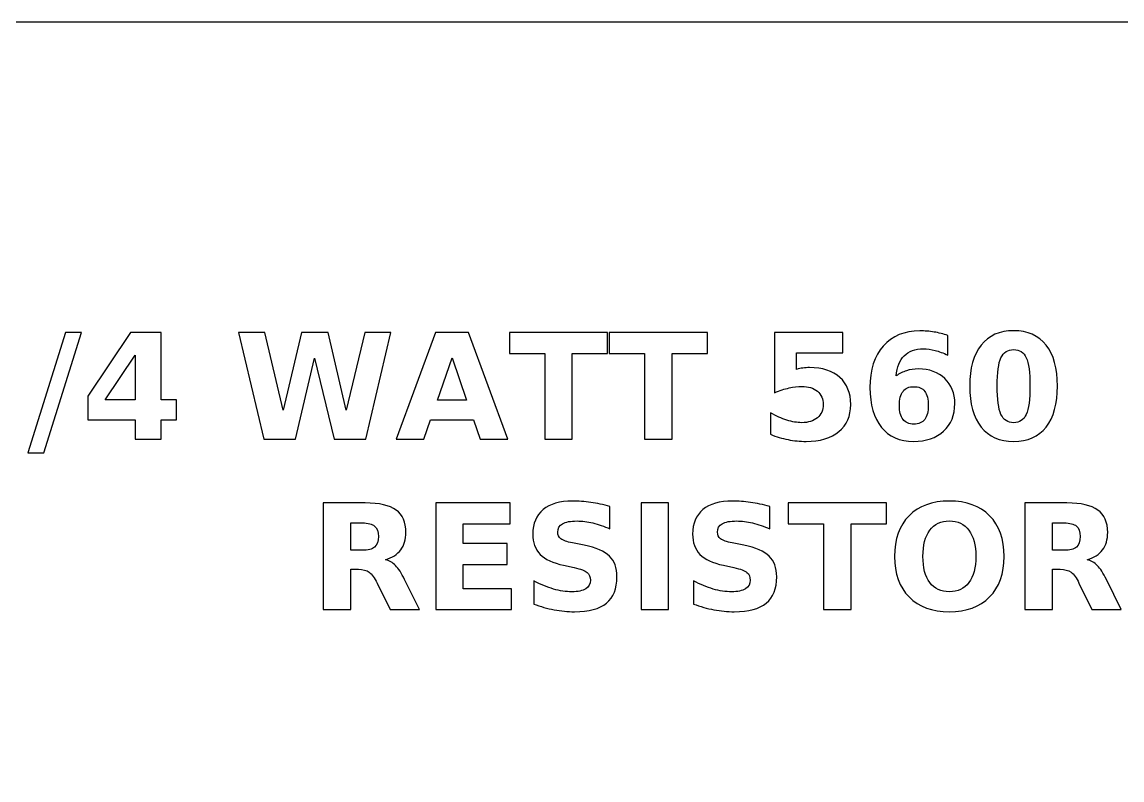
# Model space of a CAD drawing. Header units: centimetres. Extents: x -13.55 to -7.55, y -19.19 to -12.44.
# Drawn here: x -12.22 to -11.159, y -14.581 to -13.85 of the extents above; entities that cross this region are included whole.
import ezdxf

# ---------------------------------------------------------------- set-up
doc = ezdxf.new("R2010")
doc.units = ezdxf.units.CM
doc.header["$MEASUREMENT"] = 0
doc.layers.add('Layer 1', color=7, linetype='Continuous')

msp = doc.modelspace()

# ---------------------------------------------------------------- linework, layer by layer
at = {"layer": 'Layer 1', "color": 7}
msp.add_lwpolyline([(-12.55001, -15.85), (-10.55001, -15.85), (-10.55001, -13.85), (-12.55001, -13.85), (-12.55001, -15.85)], close=True, dxfattribs=at)
at = {"layer": 'Layer 1', "color": 250}
for points, knots in [([(-12.17845, -14.14959), (-12.17845, -14.14959), (-12.16316, -14.14959), (-12.16316, -14.14959), (-12.16316, -14.14959), (-12.16316, -14.14959), (-12.19947, -14.26556), (-12.19947, -14.26556), (-12.19947, -14.26556), (-12.19947, -14.26556), (-12.21469, -14.26556), (-12.21469, -14.26556), (-12.21469, -14.26556), (-12.21469, -14.26556), (-12.17845, -14.14959), (-12.17845, -14.14959)], [0, 0, 0, 0, 0.25, 0.25, 0.25, 0.25, 0.5, 0.5, 0.5, 0.5, 0.75, 0.75, 0.75, 0.75, 1, 1, 1, 1]), ([(-12.11561, -14.14959), (-12.11561, -14.14959), (-12.08611, -14.14959), (-12.08611, -14.14959), (-12.08611, -14.14959), (-12.08611, -14.14959), (-12.08611, -14.2145), (-12.08611, -14.2145), (-12.08611, -14.2145), (-12.08611, -14.2145), (-12.07144, -14.2145), (-12.07144, -14.2145), (-12.07144, -14.2145), (-12.07144, -14.2145), (-12.07144, -14.23372), (-12.07144, -14.23372), (-12.07144, -14.23372), (-12.07144, -14.23372), (-12.08611, -14.23372), (-12.08611, -14.23372), (-12.08611, -14.23372), (-12.08611, -14.23372), (-12.08611, -14.25246), (-12.08611, -14.25246), (-12.08611, -14.25246), (-12.08611, -14.25246), (-12.11118, -14.25246), (-12.11118, -14.25246), (-12.11118, -14.25246), (-12.11118, -14.25246), (-12.11118, -14.23372), (-12.11118, -14.23372), (-12.11118, -14.23372), (-12.11118, -14.23372), (-12.15681, -14.23372), (-12.15681, -14.23372), (-12.15681, -14.23372), (-12.15681, -14.23372), (-12.15681, -14.21097), (-12.15681, -14.21097), (-12.15681, -14.21097), (-12.15681, -14.21097), (-12.11561, -14.14959), (-12.11561, -14.14959)], [0, 0, 0, 0, 0.0909091, 0.0909091, 0.0909091, 0.0909091, 0.1818182, 0.1818182, 0.1818182, 0.1818182, 0.2727273, 0.2727273, 0.2727273, 0.2727273, 0.3636364, 0.3636364, 0.3636364, 0.3636364, 0.4545455, 0.4545455, 0.4545455, 0.4545455, 0.5454545, 0.5454545, 0.5454545, 0.5454545, 0.6363636, 0.6363636, 0.6363636, 0.6363636, 0.7272727, 0.7272727, 0.7272727, 0.7272727, 0.8181818, 0.8181818, 0.8181818, 0.8181818, 0.9090909, 0.9090909, 0.9090909, 0.9090909, 1, 1, 1, 1]), ([(-12.01163, -14.14959), (-12.01163, -14.14959), (-11.98621, -14.14959), (-11.98621, -14.14959), (-11.98621, -14.14959), (-11.98621, -14.14959), (-11.96843, -14.22436), (-11.96843, -14.22436), (-11.96843, -14.22436), (-11.96843, -14.22436), (-11.95079, -14.14959), (-11.95079, -14.14959), (-11.95079, -14.14959), (-11.95079, -14.14959), (-11.92522, -14.14959), (-11.92522, -14.14959), (-11.92522, -14.14959), (-11.92522, -14.14959), (-11.90759, -14.22436), (-11.90759, -14.22436), (-11.90759, -14.22436), (-11.90759, -14.22436), (-11.88981, -14.14959), (-11.88981, -14.14959), (-11.88981, -14.14959), (-11.88981, -14.14959), (-11.86459, -14.14959), (-11.86459, -14.14959), (-11.86459, -14.14959), (-11.86459, -14.14959), (-11.88884, -14.25246), (-11.88884, -14.25246), (-11.88884, -14.25246), (-11.88884, -14.25246), (-11.91944, -14.25246), (-11.91944, -14.25246), (-11.91944, -14.25246), (-11.91944, -14.25246), (-11.93811, -14.17426), (-11.93811, -14.17426), (-11.93811, -14.17426), (-11.93811, -14.17426), (-11.95657, -14.25246), (-11.95657, -14.25246), (-11.95657, -14.25246), (-11.95657, -14.25246), (-11.98717, -14.25246), (-11.98717, -14.25246), (-11.98717, -14.25246), (-11.98717, -14.25246), (-12.01163, -14.14959), (-12.01163, -14.14959)], [0, 0, 0, 0, 0.0769231, 0.0769231, 0.0769231, 0.0769231, 0.1538462, 0.1538462, 0.1538462, 0.1538462, 0.2307692, 0.2307692, 0.2307692, 0.2307692, 0.3076923, 0.3076923, 0.3076923, 0.3076923, 0.3846154, 0.3846154, 0.3846154, 0.3846154, 0.4615385, 0.4615385, 0.4615385, 0.4615385, 0.5384615, 0.5384615, 0.5384615, 0.5384615, 0.6153846, 0.6153846, 0.6153846, 0.6153846, 0.6923077, 0.6923077, 0.6923077, 0.6923077, 0.7692308, 0.7692308, 0.7692308, 0.7692308, 0.8461538, 0.8461538, 0.8461538, 0.8461538, 0.9230769, 0.9230769, 0.9230769, 0.9230769, 1, 1, 1, 1]), ([(-11.78482, -14.23374), (-11.78482, -14.23374), (-11.82631, -14.23374), (-11.82631, -14.23374), (-11.82631, -14.23374), (-11.82631, -14.23374), (-11.83285, -14.25246), (-11.83285, -14.25246), (-11.83285, -14.25246), (-11.83285, -14.25246), (-11.85952, -14.25246), (-11.85952, -14.25246), (-11.85952, -14.25246), (-11.85952, -14.25246), (-11.82142, -14.14959), (-11.82142, -14.14959), (-11.82142, -14.14959), (-11.82142, -14.14959), (-11.78979, -14.14959), (-11.78979, -14.14959), (-11.78979, -14.14959), (-11.78979, -14.14959), (-11.75169, -14.25246), (-11.75169, -14.25246), (-11.75169, -14.25246), (-11.75169, -14.25246), (-11.77836, -14.25246), (-11.77836, -14.25246), (-11.77836, -14.25246), (-11.77836, -14.25246), (-11.78482, -14.23374), (-11.78482, -14.23374)], [0, 0, 0, 0, 0.125, 0.125, 0.125, 0.125, 0.25, 0.25, 0.25, 0.25, 0.375, 0.375, 0.375, 0.375, 0.5, 0.5, 0.5, 0.5, 0.625, 0.625, 0.625, 0.625, 0.75, 0.75, 0.75, 0.75, 0.875, 0.875, 0.875, 0.875, 1, 1, 1, 1]), ([(-11.7503, -14.14959), (-11.7503, -14.14959), (-11.6555, -14.14959), (-11.6555, -14.14959), (-11.6555, -14.14959), (-11.6555, -14.14959), (-11.6555, -14.16965), (-11.6555, -14.16965), (-11.6555, -14.16965), (-11.6555, -14.16965), (-11.6896, -14.16965), (-11.6896, -14.16965), (-11.6896, -14.16965), (-11.6896, -14.16965), (-11.6896, -14.25246), (-11.6896, -14.25246), (-11.6896, -14.25246), (-11.6896, -14.25246), (-11.71613, -14.25246), (-11.71613, -14.25246), (-11.71613, -14.25246), (-11.71613, -14.25246), (-11.71613, -14.16965), (-11.71613, -14.16965), (-11.71613, -14.16965), (-11.71613, -14.16965), (-11.7503, -14.16965), (-11.7503, -14.16965), (-11.7503, -14.16965), (-11.7503, -14.16965), (-11.7503, -14.14959), (-11.7503, -14.14959)], [0, 0, 0, 0, 0.125, 0.125, 0.125, 0.125, 0.25, 0.25, 0.25, 0.25, 0.375, 0.375, 0.375, 0.375, 0.5, 0.5, 0.5, 0.5, 0.625, 0.625, 0.625, 0.625, 0.75, 0.75, 0.75, 0.75, 0.875, 0.875, 0.875, 0.875, 1, 1, 1, 1]), ([(-11.65404, -14.14959), (-11.65404, -14.14959), (-11.55924, -14.14959), (-11.55924, -14.14959), (-11.55924, -14.14959), (-11.55924, -14.14959), (-11.55924, -14.16965), (-11.55924, -14.16965), (-11.55924, -14.16965), (-11.55924, -14.16965), (-11.59334, -14.16965), (-11.59334, -14.16965), (-11.59334, -14.16965), (-11.59334, -14.16965), (-11.59334, -14.25246), (-11.59334, -14.25246), (-11.59334, -14.25246), (-11.59334, -14.25246), (-11.61987, -14.25246), (-11.61987, -14.25246), (-11.61987, -14.25246), (-11.61987, -14.25246), (-11.61987, -14.16965), (-11.61987, -14.16965), (-11.61987, -14.16965), (-11.61987, -14.16965), (-11.65404, -14.16965), (-11.65404, -14.16965), (-11.65404, -14.16965), (-11.65404, -14.16965), (-11.65404, -14.14959), (-11.65404, -14.14959)], [0, 0, 0, 0, 0.125, 0.125, 0.125, 0.125, 0.25, 0.25, 0.25, 0.25, 0.375, 0.375, 0.375, 0.375, 0.5, 0.5, 0.5, 0.5, 0.625, 0.625, 0.625, 0.625, 0.75, 0.75, 0.75, 0.75, 0.875, 0.875, 0.875, 0.875, 1, 1, 1, 1]), ([(-11.49437, -14.14959), (-11.49437, -14.14959), (-11.42843, -14.14959), (-11.42843, -14.14959), (-11.42843, -14.14959), (-11.42843, -14.14959), (-11.42843, -14.16909), (-11.42843, -14.16909), (-11.42843, -14.16909), (-11.42843, -14.16909), (-11.47323, -14.16909), (-11.47323, -14.16909), (-11.47323, -14.16909), (-11.47323, -14.16909), (-11.47323, -14.18501), (-11.47323, -14.18501), (-11.47323, -14.18501), (-11.47121, -14.18447), (-11.46918, -14.18405), (-11.46714, -14.18374), (-11.46714, -14.18374), (-11.46509, -14.18343), (-11.46295, -14.18329), (-11.46076, -14.18329), (-11.46076, -14.18329), (-11.44821, -14.18329), (-11.43845, -14.18642), (-11.43146, -14.1927), (-11.43146, -14.1927), (-11.42448, -14.19896), (-11.421, -14.2077), (-11.421, -14.2189), (-11.421, -14.2189), (-11.421, -14.23002), (-11.42481, -14.23873), (-11.4324, -14.24503), (-11.4324, -14.24503), (-11.44, -14.25131), (-11.45056, -14.25446), (-11.46406, -14.25446), (-11.46406, -14.25446), (-11.46989, -14.25446), (-11.47568, -14.25389), (-11.48139, -14.25277), (-11.48139, -14.25277), (-11.48711, -14.25164), (-11.4928, -14.24994), (-11.49844, -14.24764), (-11.49844, -14.24764), (-11.49844, -14.24764), (-11.49844, -14.22675), (-11.49844, -14.22675), (-11.49844, -14.22675), (-11.49284, -14.22998), (-11.48753, -14.23238), (-11.4825, -14.23397), (-11.4825, -14.23397), (-11.47746, -14.2356), (-11.47271, -14.2364), (-11.46827, -14.2364), (-11.46827, -14.2364), (-11.46182, -14.2364), (-11.45677, -14.23482), (-11.45307, -14.23167), (-11.45307, -14.23167), (-11.44938, -14.22854), (-11.44752, -14.22429), (-11.44752, -14.2189), (-11.44752, -14.2189), (-11.44752, -14.21349), (-11.44938, -14.20923), (-11.45307, -14.20611), (-11.45307, -14.20611), (-11.45677, -14.20298), (-11.46182, -14.20143), (-11.46827, -14.20143), (-11.46827, -14.20143), (-11.47208, -14.20143), (-11.47615, -14.20192), (-11.48045, -14.20291), (-11.48045, -14.20291), (-11.48478, -14.20389), (-11.48941, -14.20542), (-11.49437, -14.20749), (-11.49437, -14.20749), (-11.49437, -14.20749), (-11.49437, -14.14959), (-11.49437, -14.14959)], [0, 0, 0, 0, 0.0454545, 0.0454545, 0.0454545, 0.0454545, 0.0909091, 0.0909091, 0.0909091, 0.0909091, 0.1363636, 0.1363636, 0.1363636, 0.1363636, 0.1818182, 0.1818182, 0.1818182, 0.1818182, 0.2272727, 0.2272727, 0.2272727, 0.2272727, 0.2727273, 0.2727273, 0.2727273, 0.2727273, 0.3181818, 0.3181818, 0.3181818, 0.3181818, 0.3636364, 0.3636364, 0.3636364, 0.3636364, 0.4090909, 0.4090909, 0.4090909, 0.4090909, 0.4545455, 0.4545455, 0.4545455, 0.4545455, 0.5, 0.5, 0.5, 0.5, 0.5454545, 0.5454545, 0.5454545, 0.5454545, 0.5909091, 0.5909091, 0.5909091, 0.5909091, 0.6363636, 0.6363636, 0.6363636, 0.6363636, 0.6818182, 0.6818182, 0.6818182, 0.6818182, 0.7272727, 0.7272727, 0.7272727, 0.7272727, 0.7727273, 0.7727273, 0.7727273, 0.7727273, 0.8181818, 0.8181818, 0.8181818, 0.8181818, 0.8636364, 0.8636364, 0.8636364, 0.8636364, 0.9090909, 0.9090909, 0.9090909, 0.9090909, 0.9545455, 0.9545455, 0.9545455, 0.9545455, 1, 1, 1, 1]), ([(-11.3273, -14.15227), (-11.3273, -14.15227), (-11.3273, -14.1713), (-11.3273, -14.1713), (-11.3273, -14.1713), (-11.33167, -14.16923), (-11.33576, -14.1677), (-11.33962, -14.16671), (-11.33962, -14.16671), (-11.34348, -14.16572), (-11.34726, -14.16523), (-11.35093, -14.16523), (-11.35093, -14.16523), (-11.35884, -14.16523), (-11.36497, -14.16742), (-11.36939, -14.17182), (-11.36939, -14.17182), (-11.37379, -14.17619), (-11.37638, -14.1827), (-11.37711, -14.19134), (-11.37711, -14.19134), (-11.37408, -14.1891), (-11.37078, -14.18741), (-11.36725, -14.18628), (-11.36725, -14.18628), (-11.36373, -14.18515), (-11.35987, -14.18459), (-11.35568, -14.18459), (-11.35568, -14.18459), (-11.34517, -14.18459), (-11.33668, -14.18767), (-11.33024, -14.19383), (-11.33024, -14.19383), (-11.32377, -14.19997), (-11.32055, -14.20803), (-11.32055, -14.21801), (-11.32055, -14.21801), (-11.32055, -14.22904), (-11.32415, -14.23786), (-11.33137, -14.24451), (-11.33137, -14.24451), (-11.33856, -14.25114), (-11.34825, -14.25446), (-11.36036, -14.25446), (-11.36036, -14.25446), (-11.37372, -14.25446), (-11.38407, -14.24994), (-11.39141, -14.24091), (-11.39141, -14.24091), (-11.39872, -14.2319), (-11.40239, -14.21909), (-11.40239, -14.20251), (-11.40239, -14.20251), (-11.40239, -14.18553), (-11.39811, -14.17217), (-11.38955, -14.16246), (-11.38955, -14.16246), (-11.38097, -14.15274), (-11.36923, -14.14787), (-11.3543, -14.14787), (-11.3543, -14.14787), (-11.34957, -14.14787), (-11.34498, -14.14825), (-11.34051, -14.14898), (-11.34051, -14.14898), (-11.33607, -14.14971), (-11.33167, -14.15081), (-11.3273, -14.15227)], [0, 0, 0, 0, 0.0588235, 0.0588235, 0.0588235, 0.0588235, 0.1176471, 0.1176471, 0.1176471, 0.1176471, 0.1764706, 0.1764706, 0.1764706, 0.1764706, 0.2352941, 0.2352941, 0.2352941, 0.2352941, 0.2941176, 0.2941176, 0.2941176, 0.2941176, 0.3529412, 0.3529412, 0.3529412, 0.3529412, 0.4117647, 0.4117647, 0.4117647, 0.4117647, 0.4705882, 0.4705882, 0.4705882, 0.4705882, 0.5294118, 0.5294118, 0.5294118, 0.5294118, 0.5882353, 0.5882353, 0.5882353, 0.5882353, 0.6470588, 0.6470588, 0.6470588, 0.6470588, 0.7058824, 0.7058824, 0.7058824, 0.7058824, 0.7647059, 0.7647059, 0.7647059, 0.7647059, 0.8235294, 0.8235294, 0.8235294, 0.8235294, 0.8823529, 0.8823529, 0.8823529, 0.8823529, 0.9411765, 0.9411765, 0.9411765, 0.9411765, 1, 1, 1, 1]), ([(-11.22151, -14.20112), (-11.22151, -14.21817), (-11.22518, -14.23132), (-11.23254, -14.24058), (-11.23254, -14.24058), (-11.23988, -14.24983), (-11.25032, -14.25446), (-11.26382, -14.25446), (-11.26382, -14.25446), (-11.27737, -14.25446), (-11.28783, -14.24983), (-11.29517, -14.24058), (-11.29517, -14.24058), (-11.30253, -14.23132), (-11.3062, -14.21817), (-11.3062, -14.20112), (-11.3062, -14.20112), (-11.3062, -14.18405), (-11.30253, -14.17087), (-11.29517, -14.16161), (-11.29517, -14.16161), (-11.28783, -14.15237), (-11.27737, -14.14773), (-11.26382, -14.14773), (-11.26382, -14.14773), (-11.25032, -14.14773), (-11.23988, -14.15237), (-11.23254, -14.16161), (-11.23254, -14.16161), (-11.22518, -14.17087), (-11.22151, -14.18405), (-11.22151, -14.20112)], [0, 0, 0, 0, 0.125, 0.125, 0.125, 0.125, 0.25, 0.25, 0.25, 0.25, 0.375, 0.375, 0.375, 0.375, 0.5, 0.5, 0.5, 0.5, 0.625, 0.625, 0.625, 0.625, 0.75, 0.75, 0.75, 0.75, 0.875, 0.875, 0.875, 0.875, 1, 1, 1, 1]), ([(-11.24804, -14.20093), (-11.24804, -14.18807), (-11.24924, -14.17901), (-11.25166, -14.17374), (-11.25166, -14.17374), (-11.25406, -14.1685), (-11.25813, -14.16587), (-11.26382, -14.16587), (-11.26382, -14.16587), (-11.26951, -14.16587), (-11.27358, -14.1685), (-11.27603, -14.17374), (-11.27603, -14.17374), (-11.27845, -14.17901), (-11.27967, -14.18807), (-11.27967, -14.20093), (-11.27967, -14.20093), (-11.27967, -14.21391), (-11.27845, -14.22309), (-11.27603, -14.2284), (-11.27603, -14.2284), (-11.27358, -14.23374), (-11.26951, -14.2364), (-11.26382, -14.2364), (-11.26382, -14.2364), (-11.25818, -14.2364), (-11.25413, -14.23374), (-11.25168, -14.2284), (-11.25168, -14.2284), (-11.24926, -14.22309), (-11.24804, -14.21391), (-11.24804, -14.20093)], [0, 0, 0, 0, 0.125, 0.125, 0.125, 0.125, 0.25, 0.25, 0.25, 0.25, 0.375, 0.375, 0.375, 0.375, 0.5, 0.5, 0.5, 0.5, 0.625, 0.625, 0.625, 0.625, 0.75, 0.75, 0.75, 0.75, 0.875, 0.875, 0.875, 0.875, 1, 1, 1, 1]), ([(-12.11118, -14.17144), (-12.11118, -14.17144), (-12.14028, -14.2145), (-12.14028, -14.2145), (-12.14028, -14.2145), (-12.14028, -14.2145), (-12.11118, -14.2145), (-12.11118, -14.2145), (-12.11118, -14.2145), (-12.11118, -14.2145), (-12.11118, -14.17144), (-12.11118, -14.17144)], [0, 0, 0, 0, 0.3333333, 0.3333333, 0.3333333, 0.3333333, 0.6666667, 0.6666667, 0.6666667, 0.6666667, 1, 1, 1, 1]), ([(-11.8197, -14.21464), (-11.8197, -14.21464), (-11.7915, -14.21464), (-11.7915, -14.21464), (-11.7915, -14.21464), (-11.7915, -14.21464), (-11.80557, -14.17372), (-11.80557, -14.17372), (-11.80557, -14.17372), (-11.80557, -14.17372), (-11.8197, -14.21464), (-11.8197, -14.21464)], [0, 0, 0, 0, 0.3333333, 0.3333333, 0.3333333, 0.3333333, 0.6666667, 0.6666667, 0.6666667, 0.6666667, 1, 1, 1, 1]), ([(-11.36008, -14.20168), (-11.36474, -14.20168), (-11.36822, -14.20319), (-11.37052, -14.2062), (-11.37052, -14.2062), (-11.37285, -14.20921), (-11.374, -14.21373), (-11.374, -14.21972), (-11.374, -14.21972), (-11.374, -14.22574), (-11.37285, -14.23026), (-11.37052, -14.23327), (-11.37052, -14.23327), (-11.36822, -14.23628), (-11.36474, -14.23778), (-11.36008, -14.23778), (-11.36008, -14.23778), (-11.3554, -14.23778), (-11.3519, -14.23628), (-11.34959, -14.23327), (-11.34959, -14.23327), (-11.34726, -14.23026), (-11.34611, -14.22574), (-11.34611, -14.21972), (-11.34611, -14.21972), (-11.34611, -14.21373), (-11.34726, -14.20921), (-11.34959, -14.2062), (-11.34959, -14.2062), (-11.3519, -14.20319), (-11.3554, -14.20168), (-11.36008, -14.20168)], [0, 0, 0, 0, 0.125, 0.125, 0.125, 0.125, 0.25, 0.25, 0.25, 0.25, 0.375, 0.375, 0.375, 0.375, 0.5, 0.5, 0.5, 0.5, 0.625, 0.625, 0.625, 0.625, 0.75, 0.75, 0.75, 0.75, 0.875, 0.875, 0.875, 0.875, 1, 1, 1, 1]), ([(-11.90335, -14.37779), (-11.90335, -14.37779), (-11.90335, -14.41671), (-11.90335, -14.41671), (-11.90335, -14.41671), (-11.90335, -14.41671), (-11.92988, -14.41671), (-11.92988, -14.41671), (-11.92988, -14.41671), (-11.92988, -14.41671), (-11.92988, -14.31384), (-11.92988, -14.31384), (-11.92988, -14.31384), (-11.92988, -14.31384), (-11.88936, -14.31384), (-11.88936, -14.31384), (-11.88936, -14.31384), (-11.87581, -14.31384), (-11.86586, -14.31612), (-11.85956, -14.32066), (-11.85956, -14.32066), (-11.85324, -14.3252), (-11.85008, -14.3324), (-11.85008, -14.34223), (-11.85008, -14.34223), (-11.85008, -14.34902), (-11.85173, -14.35462), (-11.855, -14.35897), (-11.855, -14.35897), (-11.85829, -14.36335), (-11.86325, -14.36657), (-11.86986, -14.36862), (-11.86986, -14.36862), (-11.86624, -14.36946), (-11.86297, -14.37132), (-11.8601, -14.37424), (-11.8601, -14.37424), (-11.85723, -14.37715), (-11.85434, -14.38157), (-11.8514, -14.3875), (-11.8514, -14.3875), (-11.8514, -14.3875), (-11.83698, -14.41671), (-11.83698, -14.41671), (-11.83698, -14.41671), (-11.83698, -14.41671), (-11.86525, -14.41671), (-11.86525, -14.41671), (-11.86525, -14.41671), (-11.86525, -14.41671), (-11.87779, -14.39115), (-11.87779, -14.39115), (-11.87779, -14.39115), (-11.8803, -14.38602), (-11.88287, -14.38249), (-11.88548, -14.38061), (-11.88548, -14.38061), (-11.88807, -14.37873), (-11.89152, -14.37779), (-11.89585, -14.37779), (-11.89585, -14.37779), (-11.89585, -14.37779), (-11.90335, -14.37779), (-11.90335, -14.37779)], [0, 0, 0, 0, 0.0625, 0.0625, 0.0625, 0.0625, 0.125, 0.125, 0.125, 0.125, 0.1875, 0.1875, 0.1875, 0.1875, 0.25, 0.25, 0.25, 0.25, 0.3125, 0.3125, 0.3125, 0.3125, 0.375, 0.375, 0.375, 0.375, 0.4375, 0.4375, 0.4375, 0.4375, 0.5, 0.5, 0.5, 0.5, 0.5625, 0.5625, 0.5625, 0.5625, 0.625, 0.625, 0.625, 0.625, 0.6875, 0.6875, 0.6875, 0.6875, 0.75, 0.75, 0.75, 0.75, 0.8125, 0.8125, 0.8125, 0.8125, 0.875, 0.875, 0.875, 0.875, 0.9375, 0.9375, 0.9375, 0.9375, 1, 1, 1, 1]), ([(-11.82123, -14.31384), (-11.82123, -14.31384), (-11.74964, -14.31384), (-11.74964, -14.31384), (-11.74964, -14.31384), (-11.74964, -14.31384), (-11.74964, -14.3339), (-11.74964, -14.3339), (-11.74964, -14.3339), (-11.74964, -14.3339), (-11.7947, -14.3339), (-11.7947, -14.3339), (-11.7947, -14.3339), (-11.7947, -14.3339), (-11.7947, -14.35305), (-11.7947, -14.35305), (-11.7947, -14.35305), (-11.7947, -14.35305), (-11.75235, -14.35305), (-11.75235, -14.35305), (-11.75235, -14.35305), (-11.75235, -14.35305), (-11.75235, -14.37311), (-11.75235, -14.37311), (-11.75235, -14.37311), (-11.75235, -14.37311), (-11.7947, -14.37311), (-11.7947, -14.37311), (-11.7947, -14.37311), (-11.7947, -14.37311), (-11.7947, -14.39665), (-11.7947, -14.39665), (-11.7947, -14.39665), (-11.7947, -14.39665), (-11.74814, -14.39665), (-11.74814, -14.39665), (-11.74814, -14.39665), (-11.74814, -14.39665), (-11.74814, -14.41671), (-11.74814, -14.41671), (-11.74814, -14.41671), (-11.74814, -14.41671), (-11.82123, -14.41671), (-11.82123, -14.41671), (-11.82123, -14.41671), (-11.82123, -14.41671), (-11.82123, -14.31384), (-11.82123, -14.31384)], [0, 0, 0, 0, 0.0833333, 0.0833333, 0.0833333, 0.0833333, 0.1666667, 0.1666667, 0.1666667, 0.1666667, 0.25, 0.25, 0.25, 0.25, 0.3333333, 0.3333333, 0.3333333, 0.3333333, 0.4166667, 0.4166667, 0.4166667, 0.4166667, 0.5, 0.5, 0.5, 0.5, 0.5833333, 0.5833333, 0.5833333, 0.5833333, 0.6666667, 0.6666667, 0.6666667, 0.6666667, 0.75, 0.75, 0.75, 0.75, 0.8333333, 0.8333333, 0.8333333, 0.8333333, 0.9166667, 0.9166667, 0.9166667, 0.9166667, 1, 1, 1, 1]), ([(-11.65324, -14.31709), (-11.65324, -14.31709), (-11.65324, -14.33884), (-11.65324, -14.33884), (-11.65324, -14.33884), (-11.65889, -14.33632), (-11.66441, -14.33442), (-11.66977, -14.33313), (-11.66977, -14.33313), (-11.67516, -14.33183), (-11.68024, -14.3312), (-11.68501, -14.3312), (-11.68501, -14.3312), (-11.69134, -14.3312), (-11.69604, -14.33207), (-11.69908, -14.33381), (-11.69908, -14.33381), (-11.70211, -14.33557), (-11.70362, -14.33828), (-11.70362, -14.34195), (-11.70362, -14.34195), (-11.70362, -14.3447), (-11.70261, -14.34686), (-11.70056, -14.34839), (-11.70056, -14.34839), (-11.69851, -14.34992), (-11.6948, -14.35126), (-11.68941, -14.35236), (-11.68941, -14.35236), (-11.68941, -14.35236), (-11.67812, -14.35462), (-11.67812, -14.35462), (-11.67812, -14.35462), (-11.66667, -14.35693), (-11.65856, -14.36041), (-11.65374, -14.36511), (-11.65374, -14.36511), (-11.64891, -14.36979), (-11.64649, -14.37645), (-11.64649, -14.38508), (-11.64649, -14.38508), (-11.64649, -14.39644), (-11.64985, -14.40488), (-11.65658, -14.41041), (-11.65658, -14.41041), (-11.66331, -14.41593), (-11.67358, -14.41871), (-11.68741, -14.41871), (-11.68741, -14.41871), (-11.69395, -14.41871), (-11.70049, -14.4181), (-11.70705, -14.41685), (-11.70705, -14.41685), (-11.71361, -14.4156), (-11.7202, -14.41377), (-11.72676, -14.41135), (-11.72676, -14.41135), (-11.72676, -14.41135), (-11.72676, -14.38896), (-11.72676, -14.38896), (-11.72676, -14.38896), (-11.7202, -14.39244), (-11.71385, -14.39507), (-11.70771, -14.39684), (-11.70771, -14.39684), (-11.70157, -14.3986), (-11.69567, -14.39949), (-11.68998, -14.39949), (-11.68998, -14.39949), (-11.68419, -14.39949), (-11.67975, -14.39853), (-11.67667, -14.3966), (-11.67667, -14.3966), (-11.67358, -14.39467), (-11.67206, -14.39192), (-11.67206, -14.38832), (-11.67206, -14.38832), (-11.67206, -14.38512), (-11.67309, -14.38263), (-11.67518, -14.38089), (-11.67518, -14.38089), (-11.67728, -14.37915), (-11.68144, -14.37758), (-11.6877, -14.37621), (-11.6877, -14.37621), (-11.6877, -14.37621), (-11.69797, -14.37393), (-11.69797, -14.37393), (-11.69797, -14.37393), (-11.70825, -14.37172), (-11.71578, -14.36822), (-11.72053, -14.36339), (-11.72053, -14.36339), (-11.72528, -14.35857), (-11.72765, -14.35206), (-11.72765, -14.3439), (-11.72765, -14.3439), (-11.72765, -14.33364), (-11.72434, -14.32576), (-11.71773, -14.32026), (-11.71773, -14.32026), (-11.71112, -14.31473), (-11.70162, -14.31198), (-11.6892, -14.31198), (-11.6892, -14.31198), (-11.68356, -14.31198), (-11.67775, -14.31241), (-11.67177, -14.31325), (-11.67177, -14.31325), (-11.6658, -14.3141), (-11.65962, -14.31537), (-11.65324, -14.31709)], [0, 0, 0, 0, 0.0357143, 0.0357143, 0.0357143, 0.0357143, 0.0714286, 0.0714286, 0.0714286, 0.0714286, 0.1071429, 0.1071429, 0.1071429, 0.1071429, 0.1428571, 0.1428571, 0.1428571, 0.1428571, 0.1785714, 0.1785714, 0.1785714, 0.1785714, 0.2142857, 0.2142857, 0.2142857, 0.2142857, 0.25, 0.25, 0.25, 0.25, 0.2857143, 0.2857143, 0.2857143, 0.2857143, 0.3214286, 0.3214286, 0.3214286, 0.3214286, 0.3571429, 0.3571429, 0.3571429, 0.3571429, 0.3928571, 0.3928571, 0.3928571, 0.3928571, 0.4285714, 0.4285714, 0.4285714, 0.4285714, 0.4642857, 0.4642857, 0.4642857, 0.4642857, 0.5, 0.5, 0.5, 0.5, 0.5357143, 0.5357143, 0.5357143, 0.5357143, 0.5714286, 0.5714286, 0.5714286, 0.5714286, 0.6071429, 0.6071429, 0.6071429, 0.6071429, 0.6428571, 0.6428571, 0.6428571, 0.6428571, 0.6785714, 0.6785714, 0.6785714, 0.6785714, 0.7142857, 0.7142857, 0.7142857, 0.7142857, 0.75, 0.75, 0.75, 0.75, 0.7857143, 0.7857143, 0.7857143, 0.7857143, 0.8214286, 0.8214286, 0.8214286, 0.8214286, 0.8571429, 0.8571429, 0.8571429, 0.8571429, 0.8928571, 0.8928571, 0.8928571, 0.8928571, 0.9285714, 0.9285714, 0.9285714, 0.9285714, 0.9642857, 0.9642857, 0.9642857, 0.9642857, 1, 1, 1, 1]), ([(-11.62321, -14.31384), (-11.62321, -14.31384), (-11.59668, -14.31384), (-11.59668, -14.31384), (-11.59668, -14.31384), (-11.59668, -14.31384), (-11.59668, -14.41671), (-11.59668, -14.41671), (-11.59668, -14.41671), (-11.59668, -14.41671), (-11.62321, -14.41671), (-11.62321, -14.41671), (-11.62321, -14.41671), (-11.62321, -14.41671), (-11.62321, -14.31384), (-11.62321, -14.31384)], [0, 0, 0, 0, 0.25, 0.25, 0.25, 0.25, 0.5, 0.5, 0.5, 0.5, 0.75, 0.75, 0.75, 0.75, 1, 1, 1, 1]), ([(-11.49913, -14.31709), (-11.49913, -14.31709), (-11.49913, -14.33884), (-11.49913, -14.33884), (-11.49913, -14.33884), (-11.50478, -14.33632), (-11.5103, -14.33442), (-11.51566, -14.33313), (-11.51566, -14.33313), (-11.52105, -14.33183), (-11.52613, -14.3312), (-11.5309, -14.3312), (-11.5309, -14.3312), (-11.53723, -14.3312), (-11.54193, -14.33207), (-11.54497, -14.33381), (-11.54497, -14.33381), (-11.548, -14.33557), (-11.54951, -14.33828), (-11.54951, -14.34195), (-11.54951, -14.34195), (-11.54951, -14.3447), (-11.5485, -14.34686), (-11.54645, -14.34839), (-11.54645, -14.34839), (-11.5444, -14.34992), (-11.54069, -14.35126), (-11.5353, -14.35236), (-11.5353, -14.35236), (-11.5353, -14.35236), (-11.52401, -14.35462), (-11.52401, -14.35462), (-11.52401, -14.35462), (-11.51256, -14.35693), (-11.50445, -14.36041), (-11.49963, -14.36511), (-11.49963, -14.36511), (-11.4948, -14.36979), (-11.49238, -14.37645), (-11.49238, -14.38508), (-11.49238, -14.38508), (-11.49238, -14.39644), (-11.49574, -14.40488), (-11.50247, -14.41041), (-11.50247, -14.41041), (-11.5092, -14.41593), (-11.51947, -14.41871), (-11.5333, -14.41871), (-11.5333, -14.41871), (-11.53984, -14.41871), (-11.54638, -14.4181), (-11.55294, -14.41685), (-11.55294, -14.41685), (-11.5595, -14.4156), (-11.56609, -14.41377), (-11.57265, -14.41135), (-11.57265, -14.41135), (-11.57265, -14.41135), (-11.57265, -14.38896), (-11.57265, -14.38896), (-11.57265, -14.38896), (-11.56609, -14.39244), (-11.55974, -14.39507), (-11.5536, -14.39684), (-11.5536, -14.39684), (-11.54746, -14.3986), (-11.54156, -14.39949), (-11.53587, -14.39949), (-11.53587, -14.39949), (-11.53008, -14.39949), (-11.52564, -14.39853), (-11.52256, -14.3966), (-11.52256, -14.3966), (-11.51947, -14.39467), (-11.51795, -14.39192), (-11.51795, -14.38832), (-11.51795, -14.38832), (-11.51795, -14.38512), (-11.51898, -14.38263), (-11.52107, -14.38089), (-11.52107, -14.38089), (-11.52317, -14.37915), (-11.52733, -14.37758), (-11.53359, -14.37621), (-11.53359, -14.37621), (-11.53359, -14.37621), (-11.54386, -14.37393), (-11.54386, -14.37393), (-11.54386, -14.37393), (-11.55414, -14.37172), (-11.56167, -14.36822), (-11.56642, -14.36339), (-11.56642, -14.36339), (-11.57117, -14.35857), (-11.57354, -14.35206), (-11.57354, -14.3439), (-11.57354, -14.3439), (-11.57354, -14.33364), (-11.57023, -14.32576), (-11.56362, -14.32026), (-11.56362, -14.32026), (-11.55701, -14.31473), (-11.54751, -14.31198), (-11.53509, -14.31198), (-11.53509, -14.31198), (-11.52945, -14.31198), (-11.52364, -14.31241), (-11.51766, -14.31325), (-11.51766, -14.31325), (-11.51169, -14.3141), (-11.50551, -14.31537), (-11.49913, -14.31709)], [0, 0, 0, 0, 0.0357143, 0.0357143, 0.0357143, 0.0357143, 0.0714286, 0.0714286, 0.0714286, 0.0714286, 0.1071429, 0.1071429, 0.1071429, 0.1071429, 0.1428571, 0.1428571, 0.1428571, 0.1428571, 0.1785714, 0.1785714, 0.1785714, 0.1785714, 0.2142857, 0.2142857, 0.2142857, 0.2142857, 0.25, 0.25, 0.25, 0.25, 0.2857143, 0.2857143, 0.2857143, 0.2857143, 0.3214286, 0.3214286, 0.3214286, 0.3214286, 0.3571429, 0.3571429, 0.3571429, 0.3571429, 0.3928571, 0.3928571, 0.3928571, 0.3928571, 0.4285714, 0.4285714, 0.4285714, 0.4285714, 0.4642857, 0.4642857, 0.4642857, 0.4642857, 0.5, 0.5, 0.5, 0.5, 0.5357143, 0.5357143, 0.5357143, 0.5357143, 0.5714286, 0.5714286, 0.5714286, 0.5714286, 0.6071429, 0.6071429, 0.6071429, 0.6071429, 0.6428571, 0.6428571, 0.6428571, 0.6428571, 0.6785714, 0.6785714, 0.6785714, 0.6785714, 0.7142857, 0.7142857, 0.7142857, 0.7142857, 0.75, 0.75, 0.75, 0.75, 0.7857143, 0.7857143, 0.7857143, 0.7857143, 0.8214286, 0.8214286, 0.8214286, 0.8214286, 0.8571429, 0.8571429, 0.8571429, 0.8571429, 0.8928571, 0.8928571, 0.8928571, 0.8928571, 0.9285714, 0.9285714, 0.9285714, 0.9285714, 0.9642857, 0.9642857, 0.9642857, 0.9642857, 1, 1, 1, 1]), ([(-11.48138, -14.31384), (-11.48138, -14.31384), (-11.38658, -14.31384), (-11.38658, -14.31384), (-11.38658, -14.31384), (-11.38658, -14.31384), (-11.38658, -14.3339), (-11.38658, -14.3339), (-11.38658, -14.3339), (-11.38658, -14.3339), (-11.42068, -14.3339), (-11.42068, -14.3339), (-11.42068, -14.3339), (-11.42068, -14.3339), (-11.42068, -14.41671), (-11.42068, -14.41671), (-11.42068, -14.41671), (-11.42068, -14.41671), (-11.44721, -14.41671), (-11.44721, -14.41671), (-11.44721, -14.41671), (-11.44721, -14.41671), (-11.44721, -14.3339), (-11.44721, -14.3339), (-11.44721, -14.3339), (-11.44721, -14.3339), (-11.48138, -14.3339), (-11.48138, -14.3339), (-11.48138, -14.3339), (-11.48138, -14.3339), (-11.48138, -14.31384), (-11.48138, -14.31384)], [0, 0, 0, 0, 0.125, 0.125, 0.125, 0.125, 0.25, 0.25, 0.25, 0.25, 0.375, 0.375, 0.375, 0.375, 0.5, 0.5, 0.5, 0.5, 0.625, 0.625, 0.625, 0.625, 0.75, 0.75, 0.75, 0.75, 0.875, 0.875, 0.875, 0.875, 1, 1, 1, 1]), ([(-11.32585, -14.31198), (-11.30932, -14.31198), (-11.29636, -14.31671), (-11.287, -14.32619), (-11.287, -14.32619), (-11.27762, -14.33564), (-11.27294, -14.34869), (-11.27294, -14.36537), (-11.27294, -14.36537), (-11.27294, -14.382), (-11.27762, -14.39505), (-11.287, -14.4045), (-11.287, -14.4045), (-11.29636, -14.41398), (-11.30932, -14.41871), (-11.32585, -14.41871), (-11.32585, -14.41871), (-11.34234, -14.41871), (-11.35527, -14.41398), (-11.36468, -14.4045), (-11.36468, -14.4045), (-11.37406, -14.39505), (-11.37877, -14.382), (-11.37877, -14.36537), (-11.37877, -14.36537), (-11.37877, -14.34869), (-11.37406, -14.33564), (-11.36468, -14.32619), (-11.36468, -14.32619), (-11.35527, -14.31671), (-11.34234, -14.31198), (-11.32585, -14.31198)], [0, 0, 0, 0, 0.125, 0.125, 0.125, 0.125, 0.25, 0.25, 0.25, 0.25, 0.375, 0.375, 0.375, 0.375, 0.5, 0.5, 0.5, 0.5, 0.625, 0.625, 0.625, 0.625, 0.75, 0.75, 0.75, 0.75, 0.875, 0.875, 0.875, 0.875, 1, 1, 1, 1]), ([(-11.22634, -14.37779), (-11.22634, -14.37779), (-11.22634, -14.41671), (-11.22634, -14.41671), (-11.22634, -14.41671), (-11.22634, -14.41671), (-11.25287, -14.41671), (-11.25287, -14.41671), (-11.25287, -14.41671), (-11.25287, -14.41671), (-11.25287, -14.31384), (-11.25287, -14.31384), (-11.25287, -14.31384), (-11.25287, -14.31384), (-11.21235, -14.31384), (-11.21235, -14.31384), (-11.21235, -14.31384), (-11.1988, -14.31384), (-11.18885, -14.31612), (-11.18255, -14.32066), (-11.18255, -14.32066), (-11.17623, -14.3252), (-11.17307, -14.3324), (-11.17307, -14.34223), (-11.17307, -14.34223), (-11.17307, -14.34902), (-11.17472, -14.35462), (-11.17799, -14.35897), (-11.17799, -14.35897), (-11.18128, -14.36335), (-11.18624, -14.36657), (-11.19285, -14.36862), (-11.19285, -14.36862), (-11.18923, -14.36946), (-11.18596, -14.37132), (-11.18309, -14.37424), (-11.18309, -14.37424), (-11.18022, -14.37715), (-11.17733, -14.38157), (-11.17439, -14.3875), (-11.17439, -14.3875), (-11.17439, -14.3875), (-11.15997, -14.41671), (-11.15997, -14.41671), (-11.15997, -14.41671), (-11.15997, -14.41671), (-11.18824, -14.41671), (-11.18824, -14.41671), (-11.18824, -14.41671), (-11.18824, -14.41671), (-11.20078, -14.39115), (-11.20078, -14.39115), (-11.20078, -14.39115), (-11.20329, -14.38602), (-11.20586, -14.38249), (-11.20847, -14.38061), (-11.20847, -14.38061), (-11.21106, -14.37873), (-11.21451, -14.37779), (-11.21884, -14.37779), (-11.21884, -14.37779), (-11.21884, -14.37779), (-11.22634, -14.37779), (-11.22634, -14.37779)], [0, 0, 0, 0, 0.0625, 0.0625, 0.0625, 0.0625, 0.125, 0.125, 0.125, 0.125, 0.1875, 0.1875, 0.1875, 0.1875, 0.25, 0.25, 0.25, 0.25, 0.3125, 0.3125, 0.3125, 0.3125, 0.375, 0.375, 0.375, 0.375, 0.4375, 0.4375, 0.4375, 0.4375, 0.5, 0.5, 0.5, 0.5, 0.5625, 0.5625, 0.5625, 0.5625, 0.625, 0.625, 0.625, 0.625, 0.6875, 0.6875, 0.6875, 0.6875, 0.75, 0.75, 0.75, 0.75, 0.8125, 0.8125, 0.8125, 0.8125, 0.875, 0.875, 0.875, 0.875, 0.9375, 0.9375, 0.9375, 0.9375, 1, 1, 1, 1]), ([(-11.89218, -14.35947), (-11.88663, -14.35947), (-11.88263, -14.35843), (-11.88023, -14.35636), (-11.88023, -14.35636), (-11.87781, -14.35429), (-11.87661, -14.35088), (-11.87661, -14.34615), (-11.87661, -14.34615), (-11.87661, -14.34147), (-11.87781, -14.33811), (-11.88023, -14.33609), (-11.88023, -14.33609), (-11.88263, -14.33407), (-11.88663, -14.33306), (-11.89218, -14.33306), (-11.89218, -14.33306), (-11.89218, -14.33306), (-11.90335, -14.33306), (-11.90335, -14.33306), (-11.90335, -14.33306), (-11.90335, -14.33306), (-11.90335, -14.35947), (-11.90335, -14.35947), (-11.90335, -14.35947), (-11.90335, -14.35947), (-11.89218, -14.35947), (-11.89218, -14.35947)], [0, 0, 0, 0, 0.1428571, 0.1428571, 0.1428571, 0.1428571, 0.2857143, 0.2857143, 0.2857143, 0.2857143, 0.4285714, 0.4285714, 0.4285714, 0.4285714, 0.5714286, 0.5714286, 0.5714286, 0.5714286, 0.7142857, 0.7142857, 0.7142857, 0.7142857, 0.8571429, 0.8571429, 0.8571429, 0.8571429, 1, 1, 1, 1]), ([(-11.32585, -14.3312), (-11.33394, -14.3312), (-11.3402, -14.33418), (-11.34467, -14.34016), (-11.34467, -14.34016), (-11.34911, -14.34613), (-11.35135, -14.35453), (-11.35135, -14.36537), (-11.35135, -14.36537), (-11.35135, -14.37619), (-11.34911, -14.38456), (-11.34467, -14.39053), (-11.34467, -14.39053), (-11.3402, -14.39651), (-11.33394, -14.39949), (-11.32585, -14.39949), (-11.32585, -14.39949), (-11.31771, -14.39949), (-11.31144, -14.39651), (-11.30697, -14.39053), (-11.30697, -14.39053), (-11.30252, -14.38456), (-11.30029, -14.37619), (-11.30029, -14.36537), (-11.30029, -14.36537), (-11.30029, -14.35453), (-11.30252, -14.34613), (-11.30697, -14.34016), (-11.30697, -14.34016), (-11.31144, -14.33418), (-11.31771, -14.3312), (-11.32585, -14.3312)], [0, 0, 0, 0, 0.125, 0.125, 0.125, 0.125, 0.25, 0.25, 0.25, 0.25, 0.375, 0.375, 0.375, 0.375, 0.5, 0.5, 0.5, 0.5, 0.625, 0.625, 0.625, 0.625, 0.75, 0.75, 0.75, 0.75, 0.875, 0.875, 0.875, 0.875, 1, 1, 1, 1]), ([(-11.21517, -14.35947), (-11.20962, -14.35947), (-11.20562, -14.35843), (-11.20322, -14.35636), (-11.20322, -14.35636), (-11.2008, -14.35429), (-11.1996, -14.35088), (-11.1996, -14.34615), (-11.1996, -14.34615), (-11.1996, -14.34147), (-11.2008, -14.33811), (-11.20322, -14.33609), (-11.20322, -14.33609), (-11.20562, -14.33407), (-11.20962, -14.33306), (-11.21517, -14.33306), (-11.21517, -14.33306), (-11.21517, -14.33306), (-11.22634, -14.33306), (-11.22634, -14.33306), (-11.22634, -14.33306), (-11.22634, -14.33306), (-11.22634, -14.35947), (-11.22634, -14.35947), (-11.22634, -14.35947), (-11.22634, -14.35947), (-11.21517, -14.35947), (-11.21517, -14.35947)], [0, 0, 0, 0, 0.1428571, 0.1428571, 0.1428571, 0.1428571, 0.2857143, 0.2857143, 0.2857143, 0.2857143, 0.4285714, 0.4285714, 0.4285714, 0.4285714, 0.5714286, 0.5714286, 0.5714286, 0.5714286, 0.7142857, 0.7142857, 0.7142857, 0.7142857, 0.8571429, 0.8571429, 0.8571429, 0.8571429, 1, 1, 1, 1])]:
    msp.add_open_spline(points, degree=3, knots=knots, dxfattribs=at)

doc.saveas('drawing.dxf')
